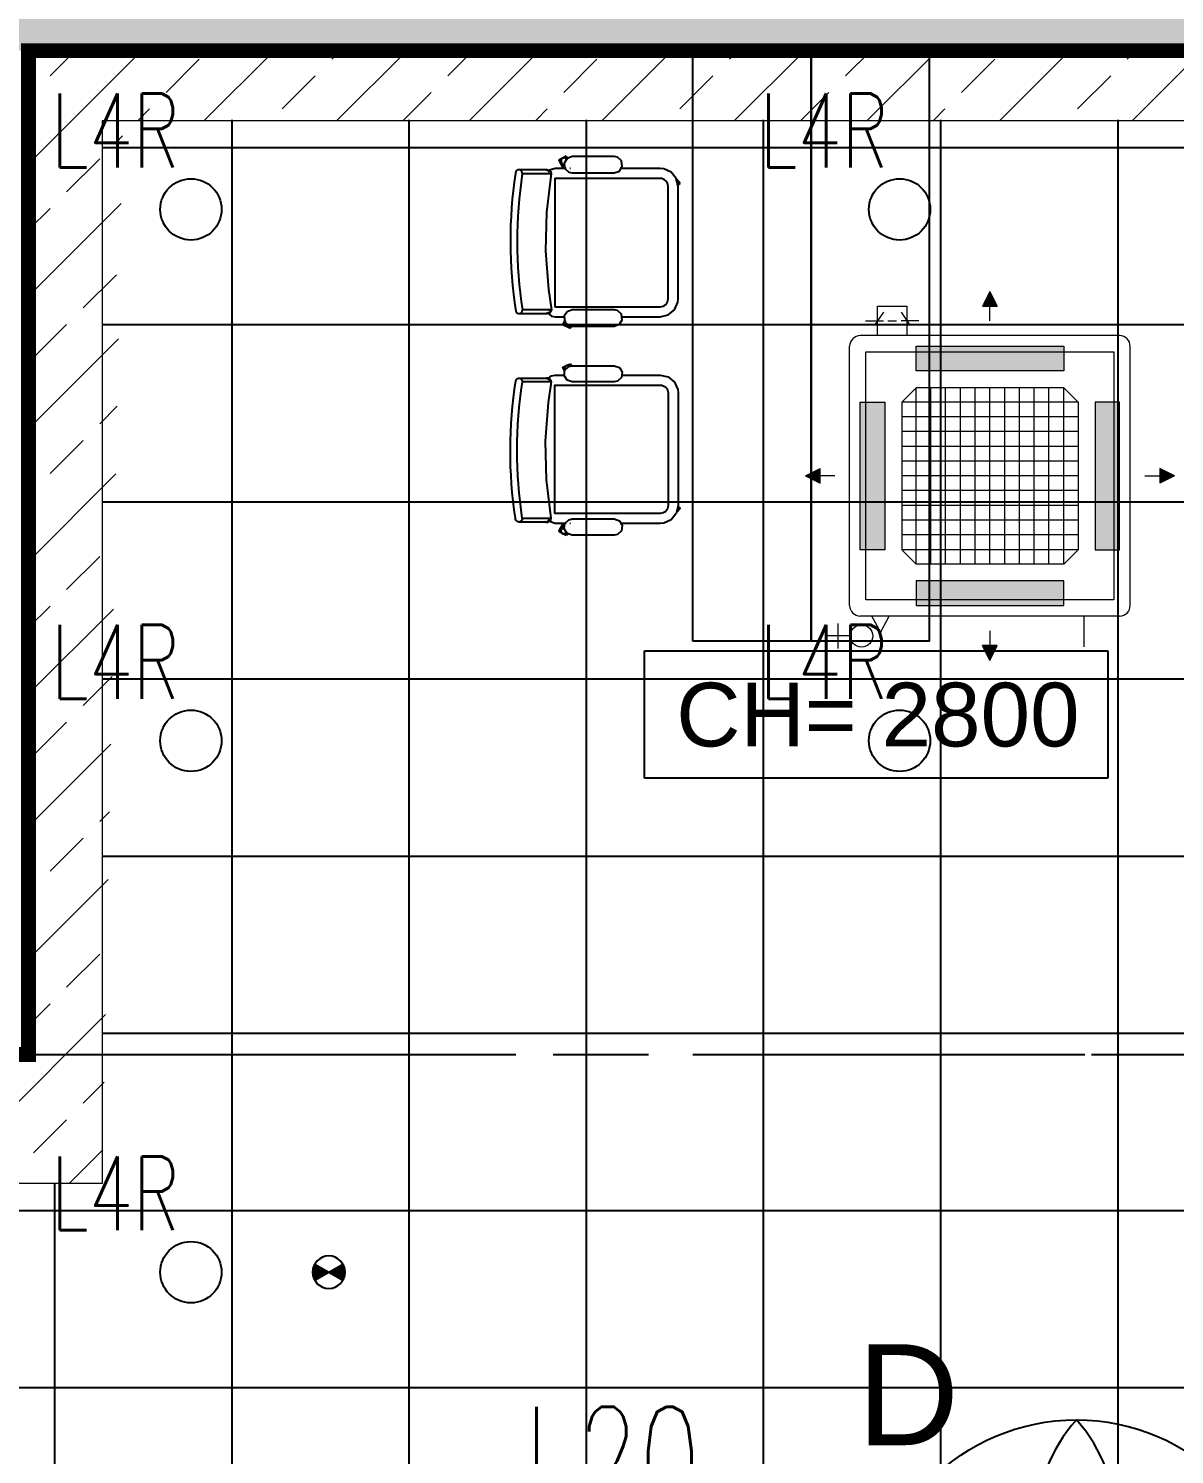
# Model space of a CAD drawing. Header units: millimetres. Extents: x -92759 to 184353, y -15225 to 86714.
# Drawn here: x 67351 to 71232, y 21386 to 26216 of the extents above; entities that cross this region are included whole.
import ezdxf

# ---------------------------------------------------------------- set-up
doc = ezdxf.new("R2010")
doc.units = ezdxf.units.MM
for name, pattern in [('HIDDEN', [0.375, 0.25, -0.125]), ('IDA - Grid Line', [2100, 1200, -300, 300, -300]), ('IDA - Hidden 2-1', [450, 300, -150])]:
    doc.linetypes.add(name, pattern=pattern)
for name, color, linetype in [('0-1', 9, 'Continuous'), ('0-Motion Sensor', 1, 'Continuous'), ('A-_WALL----_H-1', 9, 'Continuous'), ('A-_WALLPRTN_E', 8, 'Continuous'), ('A-PATT-CONC', 8, 'Continuous'), ('E-_LIGT----_E-', 3, 'Continuous'), ('E-FAN----E', 1, 'Continuous'), ('E-legend', 1, 'Continuous'), ('E-LIGHT----E', 1, 'Continuous'), ('HF Text', 7, 'Continuous'), ('M-_SANIFIXR_E', 9, 'Continuous'), ('M-ACMV_FCU', 5, 'Continuous'), ('PDF_M-_ACON----_E-N', 7, 'Continuous')]:
    doc.layers.add(name, color=color, linetype=linetype)
for name, color, linetype, lineweight in [('A--', 134, '500-1-RP', 25), ('HFI 9MM FPB', 94, 'Continuous', 5), ('M-ACMV_CDP', 190, 'DRAIN_PIPE', 25), ('M-ACMV_FCU-1', 86, 'Continuous', 9), ('M-ACMV_PWR', 1, 'REFRIGERANT', 25), ('M-ACMV_REF_PIPE', 134, '500-1-RP', 25), ('M-ACMV_VCD', 7, 'Continuous', 25)]:
    doc.layers.add(name, color=color, linetype=linetype, lineweight=lineweight)
for name, color, linetype, true_color in [('A-_DETA----_E-1', 7, 'IDA - Hidden 2-1', 0xa5a5a5), ('A-_FURN--1', 7, 'Continuous', 0xaaaaaa), ('S-_ANOTGRID_E-1', 9, 'IDA - Grid Line', 0x808080)]:
    doc.layers.add(name, color=color, linetype=linetype, true_color=true_color)
doc.styles.add('Arial', font='arial.ttf')
doc.styles.add('Arial_4', font='arial.ttf', dxfattribs={"height": 1.8})
doc.styles.add('Simplex', font='simplex_.ttf', dxfattribs={"width": 0.7, "height": 450})
doc.styles.get("Standard").update_dxf_attribs({"font": 'arial.ttf'})
doc.linetypes.add('500-1-RP', pattern='A,0.75,-0.5,0.75,-0.5,0.75,-0.5,0.75,-1.7,["RP",Standard,S=1,R=0,X=-1,Y=-0.5],-1.7', length=7.9)
doc.linetypes.add('DRAIN_PIPE', pattern='A,0.5,-0.2,["D",Standard,S=0.1,R=0,X=-0.1,Y=-0.05],-0.25', length=0.95)
doc.linetypes.add('REFRIGERANT', pattern='A,15,-5.08,["R",Standard,S=2.54,R=0,X=-2.54,Y=-1.27],-5.08', length=25.16)

# ---------------------------------------------------------------- blocks, each defined once
blk = doc.blocks.new('Chair_ Swivel_ High Back1 - 600x600-5528244-TD_OP_1ST STY PLAN Copy 2')
at = {"layer": '0-1'}
for p, q in [((-195.8, 250.3), (-211, 237.2)), ((-188.7, 242), (-195.8, 250.3)), ((-195.3, 249.7), (-195.8, 250.3)), ((194.9, 243.8), (-186.1, 243.8)), ((-206.5, 240.9), (-208.1, 239.1)), ((-208.1, 239.1), (-206.5, 240.9)), ((194.9, 209.8), (-186.1, 209.8)), ((194.9, 209.8), (-186.1, 209.8)), ((-246.8, 183.1), (-246.8, 51.7)), ((-212.8, 183.1), (-212.8, -173.9)), ((-212.8, 183.1), (-212.8, -172.5)), ((221.7, -173.9), (221.7, 183.1)), ((221.7, -172.5), (221.7, 183.1)), ((255.6, 52), (255.6, 183.1)), ((-246.8, 50), (-246.8, 47.1)), ((-287, 27.4), (-287, -115)), ((-231.9, -115), (-231.9, 27.4)), ((232.4, 27.4), (232.4, -115)), ((287.4, -115), (287.4, 27.4)), ((-278.2, -130.4), (-288.1, -135.8)), ((-287.4, -135.4), (-288.1, -135.8)), ((-288.1, -135.8), (-274.7, -160.6)), ((-246.7, -139.9), (-268.9, -151.9)), ((-246.8, -120.4), (-246.8, -122.8)), ((-246.8, -135.6), (-246.8, -172.5)), ((255.6, -172.5), (255.6, -138.7)), ((267.5, -140.1), (281.9, -146.8)), ((272, -136.9), (275.5, -138.5)), ((281.9, -146.8), (293.8, -121.3)), ((284.7, -137.4), (282.6, -138.6)), ((293.8, -121.3), (284.2, -116.8)), ((287.7, -133.8), (286.5, -135.8)), ((288.5, -131.6), (287.7, -133.8)), ((293.8, -121.3), (293.1, -120.9)), ((-274.7, -160.6), (-246.6, -145.4)), ((-274.7, -160.6), (-274.1, -160.2)), ((-229.3, -284), (-229.3, -186)), ((-212.8, -173.9), (221.7, -173.9)), ((-211.5, -173.9), (220.3, -173.9)), ((232.3, -185.5), (232.3, -283.6)), ((281.2, -146.5), (281.9, -146.8)), ((-242.2, -203.9), (-242.2, -198.8)), ((245.2, -198.4), (245.2, -203.5))]:
    blk.add_line(p, q, dxfattribs=at)
at = {"layer": '0-1', "flags": 128}
for points in [[(-186.1, 243.8), (-213, 237.5), (-234.3, 220), (-245.6, 194.8), (-246.8, 183.1)], [(-196.8, 242.5), (-198.8, 243), (-200.8, 243.1), (-202.9, 242.8), (-204.8, 242), (-206.5, 240.9)], [(-206.5, 240.9), (-204.5, 242.2), (-202.2, 242.9), (-199.8, 243.1)], [(255.6, 183.1), (249.3, 210), (231.8, 231.3), (206.7, 242.6), (194.9, 243.8)], [(-231.9, 27.4), (-238, 44.7), (-253.7, 54.3), (-271.9, 51.9), (-284.6, 38.6), (-287, 27.4)], [(287.4, 27.4), (281.2, 44.7), (265.6, 54.3), (247.4, 51.9), (234.8, 38.5), (232.4, 27.4)], [(-287, -115), (-280.8, -132.4), (-265.1, -142), (-246.9, -139.6), (-234.3, -126.2), (-231.9, -115)], [(-278.3, -135.5), (-280, -137.1), (-281.4, -139), (-282.2, -141.1), (-282.5, -143.4), (-282.2, -145.7), (-281.3, -147.9)], [(-281.3, -147.9), (-282.2, -145.7), (-282.5, -143.4)], [(232.4, -115), (238.6, -132.4), (254.2, -141.9), (272.4, -139.5), (285, -126.2), (287.4, -115)], [(275.5, -138.5), (277.5, -139.1), (279.6, -139.2), (281.6, -138.9), (283.5, -138.2), (285.3, -137), (286.7, -135.5), (287.7, -133.8)], [(287.7, -133.8), (288.5, -131.6), (288.6, -129.2), (288.2, -127), (287.3, -124.8), (285.8, -123)], [(-275.9, -152.4), (-278.1, -151.4), (-279.9, -149.9), (-281.3, -147.9)], [(-281.3, -147.9), (-280.2, -149.6), (-278.7, -151), (-276.9, -152), (-274.9, -152.7), (-272.9, -152.9), (-270.8, -152.6), (-268.9, -151.9)], [(-246.8, -172.5), (-240.6, -192.5), (-235.3, -196.7)], [(-242.2, -198.8), (-236.3, -188), (-229.3, -185.9)], [(-229.3, -185.9), (-99.1, -201.9), (32, -205.2), (162.8, -195.8), (232.3, -185.5)], [(232.3, -185.5), (243.1, -191.4), (245.2, -198.4)], [(241.8, -199.7), (253.2, -185.2), (255.6, -172.5)], [(-242.2, -198.8), (-242.2, -205.2), (-242.2, -224.2), (-242.2, -255.7), (-242.2, -295.6)], [(245.2, -295.2), (245.2, -252.6), (245.2, -222), (245.2, -203.9), (245.2, -198.4)]]:
    blk.add_lwpolyline(points, dxfattribs=at)
at = {"layer": '0-1'}
for centre, radius, start, end in [((-200.3, 233.7), 9.47, 85.6127, 130.6127), ((-200.3, 233.7), 9.47, 115.6127, 130.6127), ((-186.1, 183.1), 26.7, 90, 180), ((-186.1, 183.1), 26.7, 90, 180), ((-200.3, 233.7), 9.47, 130.6127, 145.6127), ((-200.3, 233.7), 9.47, 130.6127, 145.6127), ((194.9, 183.1), 26.7, 360, 90), ((194.9, 183.1), 26.7, 360, 90), ((-273, -143.4), 9.47, 163.3873, 208.3873), ((279.2, -129.8), 9.47, 290, 335), ((279.2, -129.8), 9.47, 320, 335), ((279.2, -129.8), 9.47, 335, 20), ((279.2, -129.8), 9.47, 335, 350), ((-273, -143.4), 9.47, 193.3873, 208.3873), ((-273, -143.4), 9.47, 208.3873, 253.3873), ((-273, -143.4), 9.47, 208.3873, 223.3873), ((-211.5, -172.5), 1.35, 180, 270), ((220.3, -172.5), 1.35, 270, 360)]:
    blk.add_arc(centre, radius, start, end, dxfattribs=at)
for centre, major_axis, ratio, start_param, end_param in [((-229.3, -203.9), (12.9, 0), 0.99468, 1.872301, 3.403392), ((232.3, -203.5), (12.9, 0), 0.99468, 1.31634, 1.570796), ((232.3, -203.5), (12.9, 0), 0.99468, 6.072785, 7.345068), ((-229.3, -295.6), (-12.9, 0), 0.899459, 4.712389, 7.853982), ((0.2, 911.2), (1348.5, 0), 0.899459, 4.541367, 4.885303), ((232.3, -295.2), (12.9, 0), 0.899459, 5.054959, 7.853982), ((0.2, 911.2), (1373.9, 0), 0.899459, 4.544559, 4.885273)]:
    blk.add_ellipse(centre, major_axis=major_axis, ratio=ratio, start_param=start_param, end_param=end_param, dxfattribs=at)
blk = doc.blocks.new('1599_FURN_RHH_BLK8 _NEW__2ND STY_dwg-10261561-BLK8_RHH_2ND STOREY PLAN')
at = {"layer": '0-1'}
blk.add_lwpolyline([(-19899.8, -53200.1), (-19899.8, -55200.1), (-20299.8, -55200.1), (-20299.8, -53200.1)], dxfattribs=at)
for points in [[(-20699.8, -55200.1), (-20699.8, -53200.1)], [(-20299.8, -53200.1), (-20299.8, -55200.1)]]:
    blk.add_open_spline(points, degree=1, dxfattribs=at)
at = {"layer": 'A-_FURN--1', "flags": 128}
for points in [[(-20699.8, -55200.1), (-20699.8, -53200.1), (-20299.8, -53200.1), (-20299.8, -55200.1)], [(-20299.8, -53200.1), (-19899.8, -53200.1), (-19899.8, -55200.1), (-20299.8, -55200.1)]]:
    blk.add_lwpolyline(points, close=True, dxfattribs=at)
at = {"layer": 'A-_FURN--1', "rotation": 270}
blk.add_blockref('Chair_ Swivel_ High Back1 - 600x600-5528244-TD_OP_1ST STY PLAN Copy 2', (-20993.5, -53845.7), dxfattribs=at)
at = {"layer": 'A-_FURN--1', "xscale": -1, "rotation": 270}
blk.add_blockref('Chair_ Swivel_ High Back1 - 600x600-5528244-TD_OP_1ST STY PLAN Copy 2', (-20993.5, -54554.5), dxfattribs=at)
blk = doc.blocks.new('A$C3019c3af')
at = {"layer": 'A-_WALL----_H-1'}
h = blk.add_hatch(dxfattribs=at)
h.set_pattern_fill('FP_8', color=256, style=0, pattern_type=2)
h.set_pattern_definition([(0, (-11670.95, 40338.29), (609.6, 152.4), [50.292, -406.908, 50.292, -406.908, -2438.4]), (0, (-11670.95, 40338.29), (609.6, 152.4), [-914.4, 50.292, -864.108, 50.292, -406.908, -1066.8]), (0, (-11670.95, 40338.29), (609.6, 152.4), [-2286, 50.292, -254.508, 50.292, -711.708]), (120, (-11442.35, 40414.49), (-436.78227, 451.7291), [50.292, -406.908, 50.292, -406.908, -2438.4]), (120, (-11442.35, 40414.49), (-436.78227, 451.7291), [-914.4, 50.292, -864.108, 50.292, -406.908, -1066.8]), (120, (-11442.35, 40414.49), (-436.78227, 451.7291), [-2286, 50.292, -254.508, 50.292, -711.708]), (240, (-11366.15, 40719.29), (-172.81773, -604.1291), [50.292, -406.908, 50.292, -406.908, -2438.4]), (240, (-11366.15, 40719.29), (-172.81773, -604.1291), [-914.4, 50.292, -864.108, 50.292, -406.908, -1066.8]), (240, (-11366.15, 40719.29), (-172.81773, -604.1291), [-2286, 50.292, -254.508, 50.292, -711.708])])
h.paths.add_polyline_path([(-10507.7, -6600), (-7650, -6600), (-7650, -6450), (-27700, -6450), (-27700, -6600), (-15350, -6600)])
at = {"layer": 'A-_DETA----_E-1'}
blk.add_line((-15350, -10000), (-10300, -10000), dxfattribs=at)
at = {"layer": 'A-_WALLPRTN_E'}
blk.add_line((-15350, -6600), (-8050, -6600), dxfattribs=at)
at = {"layer": 'S-_ANOTGRID_E-1'}
blk.add_line((-38173.1, -10000), (13784.7, -10000), dxfattribs=at)
at = {"layer": 'M-_SANIFIXR_E'}
blk.add_blockref('1599_FURN_RHH_BLK8 _NEW__2ND STY_dwg-10261561-BLK8_RHH_2ND STOREY PLAN', (7599.8, 46600.1), dxfattribs=at)
blk = doc.blocks.new('RCP_B8L2')
at = {"layer": 'A-PATT-CONC'}
h = blk.add_hatch(dxfattribs=at)
h.set_pattern_fill('ANSI37', color=256, scale=189, angle=45)
h.set_pattern_definition([(90, (-397018.07, -198014.8), (-600.075, 0), []), (180, (-397018.07, -198014.8), (-6e-14, -600.075), [])])
h.paths.add_polyline_path([(-397018.6, -198014.8), (-397018.1, -200414.8), (-392218.1, -200414.8), (-392218.6, -201614.8), (-380218.1, -201614.8), (-380218.1, -196814.8), (-378418.6, -196814.8), (-378418.6, -194411.1), (-385018.1, -194411.1), (-385018.1, -198014.8)])
at = {"layer": 'HFI 9MM FPB'}
h = blk.add_hatch(dxfattribs=at)
h.set_pattern_fill('ANSI33', color=256, scale=50)
h.set_pattern_definition([(45, (-381589.02, -647239), (-224.5064, 224.5064), []), (45, (-381364.5, -647239), (-224.5064, 224.5064), [158.75, -79.375])])
h.paths.add_polyline_path([(-397618.1, -197577.3), (-385268.1, -197577.3), (-385268.1, -194177.3), (-378029.8, -194177.3), (-378029.8, -197377.3), (-379618.1, -197377.3), (-379618.1, -196977.3), (-380218.1, -196977.3), (-380218.1, -197577.3), (-379543.1, -197577.3), (-379543.1, -202052.3), (-392818.3, -202052.3), (-392818.1, -200852.3), (-397618.1, -200852.3)])
h.paths.add_polyline_path([(-397018.1, -198014.8), (-397018.1, -200414.8), (-392218.1, -200414.8), (-392218.1, -201614.8), (-380218.1, -201614.8), (-380218.1, -196814.8), (-378418.1, -196814.8), (-378418.1, -194414.8), (-384948.8, -194414.8), (-385018.1, -198014.8)], flags=16)
blk.add_lwpolyline([(-397018.1, -198014.8), (-397018.1, -200414.8), (-392218.1, -200414.8), (-392218.1, -201614.8), (-380218.1, -201614.8), (-380218.1, -196814.8), (-378418.1, -196814.8), (-378418.1, -194414.8), (-385018.1, -194414.8), (-385018.1, -198014.8), (-397018.1, -198014.8)], dxfattribs=at)
at = {"layer": 'HF Text', "insert": (-383074.5, -196318.1), "char_height": 215.85, "width": 1353.585, "attachment_point": 1, "style": 'Arial_4', "bg_fill": 16, "box_fill_scale": 1.5, "bg_fill_color": 256, "bg_fill_transparency": 0}
blk.add_mtext('CH= 2800', dxfattribs=at)
blk = doc.blocks.new('DC FAN')
at = {"layer": 'E-FAN----E', "color": 1}
blk.add_circle((-15.2, 10.5), 700, dxfattribs=at)
for centre, start, end in [((373.9, 360.5), 138.0283, 221.9717), ((-404.3, 360.5), 318.0283, 41.9717), ((-365.2, -378.6), 48.0283, 131.9717), ((334.8, -378.6), 48.0283, 131.9717), ((-365.2, 399.6), 228.0283, 311.9717), ((373.9, -339.5), 138.0283, 221.9717), ((-404.3, -339.5), 318.0283, 41.9717), ((334.8, 399.6), 228.0283, 311.9717)]:
    blk.add_arc(centre, 523.4, start, end, dxfattribs=at)
at = {"layer": 'E-FAN----E', "color": 1, "style": 'Arial'}
blk.add_text('D', height=342.1, dxfattribs=at).set_placement((-757.5, 624.8))
blk = doc.blocks.new('A$C020d881d')
at = {"layer": 'E-legend', "lineweight": 25}
blk.add_circle((818.7, 172), 103.8, dxfattribs=at)
at = {"layer": 'E-legend', "lineweight": 25, "style": 'Simplex', "width": 0.7}
blk.add_text('L4R', height=250, dxfattribs=at).set_placement((345.2, 314.3))
blk = doc.blocks.new('L20')
at = {"layer": 'E-LIGHT----E', "lineweight": 5}
blk.add_line((-300, -300), (300, 300), dxfattribs=at)
blk.add_lwpolyline([(-300, -300), (300, -300), (300, 300), (-300, 300)], close=True, dxfattribs=at)
at = {"layer": 'E-LIGHT----E', "lineweight": 5, "style": 'Simplex', "width": 0.7}
blk.add_text('L20', height=350, dxfattribs=at).set_placement((-673.7, 394.3))
blk = doc.blocks.new('Motion Sensor')
at = {"layer": 'E-legend', "lineweight": 25}
h = blk.add_hatch(color=256, dxfattribs=at)
h.dxf.hatch_style = 1
h.paths.add_polyline_path([(10021, -17121.6), (9973.3, -17094.1, 0.131652), (9965.9, -17121.6, 0.131652), (9973.3, -17149.1)])
h = blk.add_hatch(color=256, dxfattribs=at)
h.dxf.hatch_style = 1
h.paths.add_polyline_path([(10068.6, -17094.1), (10021, -17121.6), (10068.6, -17149.1, 0.131652), (10076, -17121.6, 0.131652)])
for p, q in [((9973.3, -17094.1), (10068.6, -17149.1)), ((9973.3, -17149.1), (10068.6, -17094.1))]:
    blk.add_line(p, q, dxfattribs=at)
blk.add_circle((10021, -17121.6), 55, dxfattribs=at)
blk = doc.blocks.new('EL_B8_L2_R4')
at = {"color": 6, "linetype": 'HIDDEN', "ltscale": 20, "const_width": 50}
blk.add_lwpolyline([(-15340, -53200), (-22950, -53200), (-22950, -56600), (-35300, -56600), (-35300, -59875), (-30500, -59875), (-30500, -61075), (-17225, -61075), (-17225, -56400), (-15340, -56400), (-15340, -53200)], dxfattribs=at)
at = {"layer": '0-Motion Sensor', "xscale": -1, "rotation": 180}
blk.add_blockref('Motion Sensor', (-31954.1, -74459.1), dxfattribs=at)
at = {"layer": 'E-_LIGT----_E-', "ltscale": 0.5}
for p in [(-23218.7, -53909.5), (-20818.7, -53909.5), (-23218.7, -55709.5), (-20818.7, -55709.5), (-23218.7, -57509.5)]:
    blk.add_blockref('A$C020d881d', p, dxfattribs=at)
at = {"layer": 'E-FAN----E', "color": 1, "linetype": 'Continuous'}
blk.add_blockref('DC FAN', (-19386, -58548.3), dxfattribs=at)
at = {"layer": 'E-legend', "color": 0}
blk.add_blockref('L20', (-20598.3, -58537.8), dxfattribs=at)
blk = doc.blocks.new('A$Ca8a76259')
at = {"layer": 'M-ACMV_FCU', "lineweight": 0}
h = blk.add_hatch(color=256, dxfattribs=at)
h.dxf.hatch_style = 1
h.paths.add_polyline_path([(0, 625), (-25, 575), (25, 575)])
h = blk.add_hatch(color=256, dxfattribs=at)
h.dxf.hatch_style = 1
h.paths.add_polyline_path([(250, 356), (250, 439), (-250, 439), (-250, 356)])
h.paths.add_polyline_path([(356, -250), (439, -250), (439, 250), (356, 250)])
h.paths.add_polyline_path([(-356, 250), (-439, 250), (-439, -250), (-356, -250)])
h.paths.add_polyline_path([(-250, -356), (-250, -439), (250, -439), (250, -356)])
h = blk.add_hatch(color=256, dxfattribs=at)
h.dxf.hatch_style = 1
h.paths.add_polyline_path([(-625, 0), (-575, -25), (-575, 25)])
h = blk.add_hatch(color=256, dxfattribs=at)
h.dxf.hatch_style = 1
h.paths.add_polyline_path([(625, 0), (575, 25), (575, -25)])
h = blk.add_hatch(color=256, dxfattribs=at)
h.dxf.hatch_style = 1
h.paths.add_polyline_path([(0, -625), (25, -575), (-25, -575)])
for p, q in [((0, 625), (-25, 575)), ((0, 625), (25, 575)), ((-25, 575), (25, 575)), ((0, 525), (0, 575)), ((-475, 439), (-475, -439)), ((439, 475), (-439, 475)), ((439, 475), (439, 475)), ((475, 439), (475, 439)), ((475, 439), (475, -439)), ((-298.5, 250), (-250, 298.5)), ((-250, 298.5), (250, 298.5)), ((-250, 298.5), (-250, -298.5)), ((-200, 298.5), (-200, -298.5)), ((-150, 298.5), (-150, -298.5)), ((-100, 298.5), (-100, -298.5)), ((-50, 298.5), (-50, -298.5)), ((0, 298.5), (0, -298.5)), ((50, 298.5), (50, -298.5)), ((100, 298.5), (100, -298.5)), ((150, 298.5), (150, -298.5)), ((200, 298.5), (200, -298.5)), ((250, 298.5), (298.5, 250)), ((250, 298.5), (250, -298.5)), ((-298.5, 250), (-298.5, -250)), ((298.5, 250), (-298.5, 250)), ((298.5, 250), (298.5, -250)), ((298.5, 200), (-298.5, 200)), ((298.5, 150), (-298.5, 150)), ((298.5, 100), (-298.5, 100)), ((298.5, 50), (-298.5, 50)), ((-625, 0), (-575, 25)), ((-625, 0), (-575, -25)), ((-575, -25), (-575, 25)), ((-525, 0), (-575, 0)), ((298.5, 0), (-298.5, 0)), ((525, 0), (575, 0)), ((575, 25), (575, -25)), ((625, 0), (575, 25)), ((625, 0), (575, -25)), ((298.5, -50), (-298.5, -50)), ((298.5, -100), (-298.5, -100)), ((298.5, -150), (-298.5, -150)), ((298.5, -200), (-298.5, -200)), ((-250, -298.5), (-298.5, -250)), ((298.5, -250), (-298.5, -250)), ((250, -298.5), (298.5, -250)), ((-250, -298.5), (250, -298.5)), ((439, -475), (-439, -475)), ((0, -525), (0, -575)), ((25, -575), (-25, -575)), ((0, -625), (-25, -575)), ((0, -625), (25, -575))]:
    blk.add_line(p, q, dxfattribs=at)
for points in [[(-250, 356), (250, 356), (250, 439), (-250, 439)], [(420, 420), (420, -420), (-420, -420), (-420, 420)], [(-356, 250), (-356, -250), (-439, -250), (-439, 250)], [(356, 250), (356, -250), (439, -250), (439, 250)], [(-250, -356), (250, -356), (250, -439), (-250, -439)]]:
    blk.add_lwpolyline(points, close=True, dxfattribs=at)
for centre, start, end in [((-439, 439), 90, 180), ((439, 439), 0, 90), ((-439, -439), 180, 270), ((439, -439), 270, 0)]:
    blk.add_arc(centre, 36, start, end, dxfattribs=at)
blk = doc.blocks.new('SSO')
at = {"layer": 'M-ACMV_PWR', "linetype": 'ByBlock', "lineweight": 5}
for p, q in [((1064770.3, 20778.3), (1064770.3, 20878.3)), ((1064820.3, 20828.3), (1064720.3, 20828.3))]:
    blk.add_line(p, q, dxfattribs=at)
blk.add_circle((1064770.3, 20733.6), 44.6, dxfattribs=at)
blk.add_circle((1064770.3, 20733.6), 44.6, dxfattribs=at)
blk = doc.blocks.new('A$C81577ca4')
at = {"layer": 'A--', "lineweight": 0, "ltscale": 0.75}
for p, q in [((19, -95), (-36, -125)), ((-36, -125), (-86, -125)), ((19, -155), (-36, -125))]:
    blk.add_line(p, q, dxfattribs=at)
blk = doc.blocks.new('A$C49267d6b')
at = {"layer": 'PDF_M-_ACON----_E-N', "lineweight": 0}
for p, q in [((0, 127), (0, 76.2)), ((-25.4, 76.2), (12.7, 101.6)), ((0, 63.5), (0, 38.1)), ((-25.4, 25.4), (12.7, 0)), ((0, -25.4), (0, 25.4))]:
    blk.add_line(p, q, dxfattribs=at)
blk = doc.blocks.new('FCU -1')
at = {"layer": 'M-ACMV_CDP', "lineweight": 5}
blk.add_line((378826.6, -51081.4), (378826.6, -51186.4), dxfattribs=at)
at = {"layer": 'M-ACMV_VCD', "lineweight": 5}
blk.add_lwpolyline([(378127.5, -50132.1), (378127.5, -50032.1), (378227.5, -50032.1), (378227.5, -50132.1)], close=True, dxfattribs=at)
at = {"layer": 'M-ACMV_FCU', "lineweight": 5, "rotation": 270}
blk.add_blockref('A$Ca8a76259', (378508.4, -50607.1), dxfattribs=at)
at = {"layer": 'M-ACMV_PWR', "color": 1, "linetype": 'ByBlock', "lineweight": 5, "xscale": 0.85, "yscale": 0.85, "zscale": 0.85, "rotation": 90}
blk.add_blockref('SSO', (395697, -956204), dxfattribs=at)
at = {"layer": 'M-ACMV_REF_PIPE', "lineweight": 5, "rotation": 90}
blk.add_blockref('A$C81577ca4', (378012.4, -51100.4), dxfattribs=at)
at = {"layer": 'M-ACMV_VCD', "lineweight": 5, "xscale": -1.181061443391948, "yscale": 1.181061443391948, "zscale": 1.181061443391948, "rotation": 90}
blk.add_blockref('A$C49267d6b', (378237.5, -50082.1), dxfattribs=at)
blk = doc.blocks.new('ACMV_B8_L2')
at = {"layer": 'M-ACMV_FCU-1'}
blk.add_blockref('FCU -1', (-247237.8, -30407.9), dxfattribs=at)

msp = doc.modelspace()

# ---------------------------------------------------------------- block references
at = {"layer": '0-1'}
msp.add_blockref('A$C3019c3af', (82701.1, 32741.2), dxfattribs=at)
at = {"layer": 'A-PATT-CONC'}
msp.add_blockref('RCP_B8L2', (452619.1, 220318.5), dxfattribs=at)
at = {"layer": 'E-legend', "color": 7}
msp.add_blockref('EL_B8_L2_R4', (90301.1, 79341.2), dxfattribs=at)
at = {"layer": 'M-ACMV_FCU-1'}
msp.add_blockref('ACMV_B8_L2', (-60663.6, 105715.9), dxfattribs=at)

doc.saveas('drawing.dxf')
